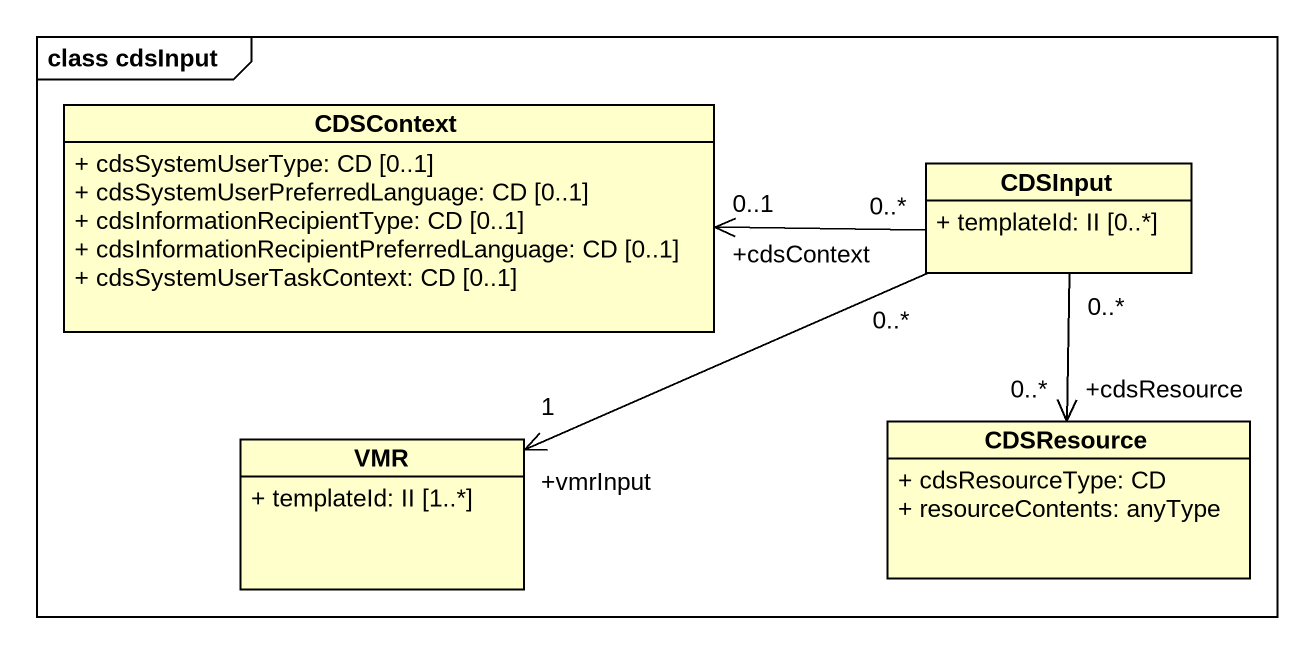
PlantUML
@startuml
mainframe class cdsInput
hide circle
hide empty members
skinparam classAttributeIconSize 0
class CDSContext {
  + cdsSystemUserType: CD [0..1]
  + cdsSystemUserPreferredLanguage: CD [0..1]
  + cdsInformationRecipientType: CD [0..1]
  + cdsInformationRecipientPreferredLanguage: CD [0..1]
  + cdsSystemUserTaskContext: CD [0..1]
}
class CDSInput {
  + templateId: II [0..*]
}
class VMR {
  + templateId: II [1..*]
}
class CDSResource {
  + cdsResourceType: CD
  + resourceContents: anyType
}
CDSInput "0..*" -left-> "+cdsContext\n0..1" CDSContext
CDSInput "0..*" -left-> "+vmrInput\n1" VMR
CDSInput "0..*" --> "+cdsResource\n0..*" CDSResource
@enduml
